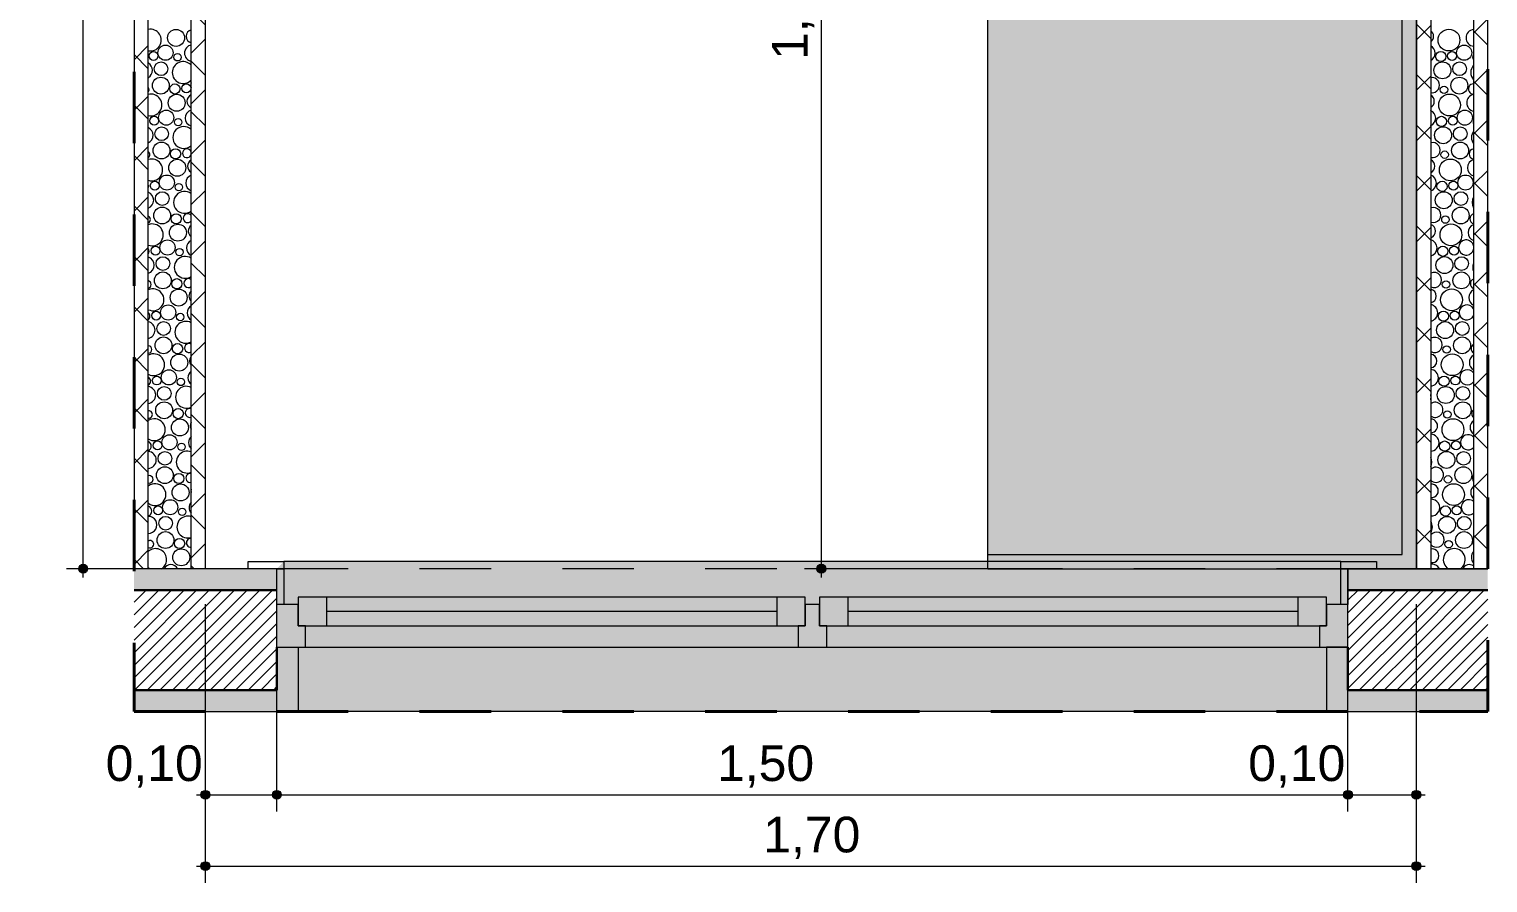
# Model space of a CAD drawing. Header units: metres. Extents: x -1.9 to 95.3, y -2.2 to 2.5.
# Drawn here: x 77.092 to 79.135, y -2.225 to -1.029 of the extents above; entities that cross this region are included whole.
import ezdxf

# ---------------------------------------------------------------- set-up
doc = ezdxf.new("R2010")
doc.units = ezdxf.units.M
doc.header["$MEASUREMENT"] = 0
doc.linetypes.add('Dashed', pattern=[0.035, 0.0225, -0.0125])
for name, color, linetype, lineweight in [('0_Caneta_No__1', 7, 'Continuous', 40), ('PAREDE CONSTRUIR_Caneta_No__10', 7, 'Continuous', 5), ('PAREDE CONSTRUIR_Caneta_No__241', 7, 'Continuous', 13), ('PAREDE CONSTRUIR_Caneta_No__255', 255, 'Continuous', 0), ('PAREDE CONSTRUIR_Caneta_No__3', 7, 'Continuous', 30), ('PAREDE CONSTRUIR_Caneta_No__83', 84, 'Continuous', 0), ('PAREDE CONSTRUIR_Caneta_No__91', 255, 'Continuous', 0)]:
    doc.layers.add(name, color=color, linetype=linetype, lineweight=lineweight)
for name, color, linetype, lineweight, true_color in [('0_Caneta_No__167', 7, 'Continuous', 0, 0x0035d5), ('0_Caneta_No__25', 7, 'Continuous', 13, 0x982312), ('LOUCAS-METAIS.ARQ_Caneta_No__13', 7, 'Continuous', 0, 0xaaaaaa), ('LOUCAS-METAIS.ARQ_Caneta_No__18', 7, 'Continuous', 0, 0xdfdfdf), ('PAREDE CONSTRUIR_Caneta_No__9', 7, 'Continuous', 9, 0x020202), ('PAREDE CONSTRUIR_Caneta_No__96', 7, 'Continuous', 0, 0xb6b6b6)]:
    doc.layers.add(name, color=color, linetype=linetype, lineweight=lineweight, true_color=true_color)
doc.styles.add('GENERATED_STYLE_1', font='arial.ttf')
doc.dimstyles.new('GENERATED_STYLE__1', dxfattribs={"dimtxt": 0.05, "dimasz": 0.02375, "dimexe": 0.18, "dimexo": 0.267183, "dimgap": 0, "dimtad": 1, "dimtih": 1, "dimtoh": 1, "dimzin": 0, "dimdsep": 46, "dimtxsty": 'GENERATED_STYLE_1', "dimblk": 'ARROWHEAD_11', "dimblk1": 'ARROWHEAD_11', "dimblk2": 'ARROWHEAD_11', "dimcen": 0.09, "dimclrd": 256, "dimclre": 256, "dimclrt": 256, "dimadec": 0, "dimazin": 0, "dimtfac": 1, "dimtdec": 4, "dimtmove": 0, "dimatfit": 3, "dimfxl": 0, "dimtolj": 1, "dimtzin": 0, "dimarcsym": 0})
doc.dimstyles.new('GENERATED_STYLE__2', dxfattribs={"dimtxt": 0.05, "dimasz": 0.02375, "dimexe": 0.18, "dimexo": 0.267183, "dimgap": 0, "dimtad": 1, "dimzin": 0, "dimdsep": 46, "dimtxsty": 'GENERATED_STYLE_1', "dimblk": 'ARROWHEAD_11', "dimblk1": 'ARROWHEAD_11', "dimblk2": 'ARROWHEAD_11', "dimcen": 0.09, "dimclrd": 256, "dimclre": 256, "dimclrt": 256, "dimadec": 0, "dimazin": 0, "dimtfac": 1, "dimtdec": 4, "dimtmove": 0, "dimatfit": 3, "dimfxl": 0, "dimtolj": 1, "dimtzin": 0, "dimarcsym": 0})
doc.dimstyles.new('GENERATED_STYLE__3', dxfattribs={"dimtxt": 0.05, "dimasz": 0.02375, "dimexe": 0.18, "dimexo": 0.267183, "dimgap": 0, "dimtad": 1, "dimzin": 0, "dimdsep": 46, "dimtxsty": 'GENERATED_STYLE_1', "dimblk": 'ARROWHEAD_11', "dimblk1": 'ARROWHEAD_11', "dimblk2": 'ARROWHEAD_11', "dimcen": 0.09, "dimclrd": 256, "dimclre": 256, "dimclrt": 256, "dimadec": 0, "dimazin": 0, "dimtfac": 1, "dimtdec": 4, "dimtmove": 0, "dimatfit": 3, "dimfxl": 0, "dimtolj": 1, "dimtzin": 0, "dimarcsym": 0})
pattern_1 = [(45, (78.162099, 0.063391), (-0.008838835, 0.008838835), [])]
pattern_2 = [(45, (78.1621, 0.06339), (-0.0353553, 0.0353553), []), (135, (78.1621, 0.06339), (0.0353553, 0.0353553), [])]

# ---------------------------------------------------------------- blocks, each defined once
blk = doc.blocks.new('*X271', base_point=(78.1621, 0.0634))
at = {"layer": 'PAREDE CONSTRUIR_Caneta_No__96', "color": 253, "linetype": 'Continuous', "lineweight": 0, "true_color": 0xb6b6b6}
for centre, radius in [((77.298, -1.0408), 0.0119), ((77.2665, -1.0661), 0.00627), ((77.2833, -1.0616), 0.0106), ((77.277, -1.0841), 0.00959), ((77.3002, -1.068), 0.00517), ((77.2767, -1.1077), 0.0118), ((77.2989, -1.1318), 0.0119), ((77.2965, -1.1124), 0.00715), ((77.3124, -1.1116), 0.00627), ((77.2843, -1.1526), 0.0106), ((77.2674, -1.157), 0.00627), ((77.3011, -1.159), 0.00517), ((77.2779, -1.1751), 0.00959), ((77.2776, -1.1987), 0.0118), ((77.2974, -1.2034), 0.00715), ((77.2998, -1.2228), 0.0119), ((77.2683, -1.248), 0.00627), ((77.2852, -1.2436), 0.0106), ((77.302, -1.25), 0.00517), ((77.2788, -1.2661), 0.00959), ((77.2786, -1.2897), 0.0118), ((77.3007, -1.3138), 0.0119), ((77.2983, -1.2944), 0.00715), ((77.2861, -1.3346), 0.0106), ((77.2693, -1.339), 0.00627), ((77.2797, -1.3571), 0.00959), ((77.303, -1.341), 0.00517), ((77.2795, -1.3807), 0.0118), ((77.2992, -1.3854), 0.00715), ((77.3017, -1.4048), 0.0119), ((77.2702, -1.43), 0.00627), ((77.287, -1.4256), 0.0106), ((77.3039, -1.432), 0.00517), ((77.2807, -1.4481), 0.00959), ((77.2804, -1.4717), 0.0118), ((77.3002, -1.4764), 0.00715), ((77.3026, -1.4958), 0.0119), ((77.288, -1.5166), 0.0106), ((77.2711, -1.521), 0.00627), ((77.2816, -1.5391), 0.00959), ((77.3048, -1.523), 0.00517), ((77.2813, -1.5627), 0.0118), ((77.3011, -1.5674), 0.00715), ((77.3035, -1.5868), 0.0119), ((77.2721, -1.612), 0.00627), ((77.2889, -1.6076), 0.0106), ((77.3057, -1.614), 0.00517), ((77.2825, -1.6301), 0.00959), ((77.2823, -1.6536), 0.0118), ((77.302, -1.6584), 0.00715), ((77.3044, -1.6778), 0.0119), ((77.2898, -1.6986), 0.0106), ((77.273, -1.703), 0.00627), ((77.2835, -1.7211), 0.00959), ((77.3067, -1.705), 0.00517), ((77.2832, -1.7446), 0.0118), ((77.303, -1.7494), 0.00715), ((77.3054, -1.7688), 0.0119)]:
    blk.add_circle(centre, radius, dxfattribs=at)
for centre, radius, start, end in [((77.2621, -1.0439), 0.0153, 259.2108, 100.7892), ((77.322, -1.0386), 0.00959, 106.7561, 253.2439), ((77.3217, -1.0622), 0.0118, 102.2509, 257.7491), ((77.253, -1.0863), 0.0119, 301.5706, 58.4294), ((77.308, -1.0894), 0.0153, 42.9102, 317.0899), ((77.2552, -1.1135), 0.00517, 320.9841, 39.0159), ((77.263, -1.1349), 0.0153, 255.6547, 104.3453), ((77.3229, -1.1296), 0.00959, 112.6414, 247.3587), ((77.3293, -1.1071), 0.0106, 161.1502, 198.8498), ((77.3226, -1.1532), 0.0118, 106.8916, 253.1084), ((77.2539, -1.1773), 0.0119, 296.4766, 63.5234), ((77.3089, -1.1804), 0.0153, 47.7897, 312.2103), ((77.2561, -1.2045), 0.00517, 306.7024, 53.2977), ((77.3133, -1.2025), 0.00627, 21.0769, 338.9231), ((77.2639, -1.2259), 0.0153, 252.0412, 107.9588), ((77.3238, -1.2206), 0.00959, 118.7915, 241.2085), ((77.3236, -1.2442), 0.0118, 111.6497, 248.3503), ((77.2524, -1.2489), 0.00715, 342.2243, 17.7758), ((77.2548, -1.2683), 0.0119, 291.5995, 68.4006), ((77.3098, -1.2714), 0.0153, 52.3175, 307.6825), ((77.257, -1.2955), 0.00517, 294.7301, 65.2699), ((77.2648, -1.3169), 0.0153, 248.3522, 111.6479), ((77.3143, -1.2935), 0.00627, 38.2578, 321.7422), ((77.3247, -1.3116), 0.00959, 125.3302, 234.6699), ((77.3245, -1.3352), 0.0118, 116.5705, 243.4295), ((77.2533, -1.3399), 0.00715, 325.3431, 34.6569), ((77.2557, -1.3593), 0.0119, 286.8819, 73.1182), ((77.3108, -1.3624), 0.0153, 56.5837, 303.4163), ((77.258, -1.3865), 0.00517, 283.8294, 76.1707), ((77.3152, -1.3845), 0.00627, 50.4042, 309.5958), ((77.2658, -1.4079), 0.0153, 244.5661, 115.4339), ((77.3257, -1.4026), 0.00959, 132.4503, 227.5497), ((77.2542, -1.4309), 0.00715, 313.8589, 46.1411), ((77.3254, -1.4262), 0.0118, 121.7132, 238.2868), ((77.2567, -1.4503), 0.0119, 282.2796, 77.7204), ((77.3117, -1.4534), 0.0153, 60.6496, 299.3504), ((77.3161, -1.4755), 0.00627, 60.6922, 299.3078), ((77.2589, -1.4775), 0.00517, 273.4236, 86.5764), ((77.2667, -1.4989), 0.0153, 240.657, 119.3431), ((77.3266, -1.4936), 0.00959, 140.499, 219.5011), ((77.3263, -1.5172), 0.0118, 127.1596, 232.8405), ((77.2552, -1.5219), 0.00715, 304.2773, 55.7228), ((77.2576, -1.5413), 0.0119, 277.7567, 82.2434), ((77.3126, -1.5444), 0.0153, 64.559, 295.441), ((77.2598, -1.5685), 0.00517, 263.1312, 96.8688), ((77.3171, -1.5665), 0.00627, 70.0235, 289.9766), ((77.2676, -1.5899), 0.0153, 236.5914, 123.4086), ((77.3275, -1.5846), 0.00959, 150.2589, 209.7411), ((77.2561, -1.6129), 0.00715, 295.6906, 64.3094), ((77.3273, -1.6081), 0.0118, 133.0319, 226.9681), ((77.2585, -1.6323), 0.0119, 273.282, 86.7181), ((77.3136, -1.6354), 0.0153, 68.3452, 291.6548), ((77.2607, -1.6595), 0.00517, 252.6079, 107.3922), ((77.318, -1.6575), 0.00627, 78.8271, 281.1729), ((77.2686, -1.6809), 0.0153, 232.3256, 127.6744), ((77.3285, -1.6756), 0.00959, 164.783, 195.217), ((77.3282, -1.6991), 0.0118, 139.5325, 220.4675), ((77.257, -1.7039), 0.00715, 287.6875, 72.3126), ((77.2594, -1.7233), 0.0119, 268.8273, 91.1728), ((77.3145, -1.7264), 0.0153, 72.0345, 287.9656), ((77.2617, -1.7505), 0.00517, 241.4306, 118.5695), ((77.2695, -1.7719), 0.0153, 302.017, 132.2017), ((77.3189, -1.7485), 0.00627, 87.369, 272.631), ((77.2695, -1.7719), 0.0153, 227.7984, 237.983), ((77.2908, -1.7896), 0.0106, 26.5467, 153.4533), ((77.3291, -1.7901), 0.0118, 147.0497, 153.3971)]:
    blk.add_arc(centre, radius, start, end, dxfattribs=at)
blk = doc.blocks.new('*X272', base_point=(78.1621, 0.0634))
at = {"layer": 'PAREDE CONSTRUIR_Caneta_No__96', "color": 253, "linetype": 'Continuous', "lineweight": 0, "true_color": 0xb6b6b6}
for centre, radius in [((79.0806, -1.0439), 0.0153), ((79.0691, -1.0669), 0.00715), ((79.085, -1.0661), 0.00627), ((79.1019, -1.0616), 0.0106), ((79.0715, -1.0863), 0.0119), ((79.0955, -1.0841), 0.00959), ((79.0952, -1.1077), 0.0118), ((79.0815, -1.1349), 0.0153), ((79.0737, -1.1135), 0.00517), ((79.1028, -1.1526), 0.0106), ((79.07, -1.1579), 0.00715), ((79.086, -1.157), 0.00627), ((79.0724, -1.1773), 0.0119), ((79.0964, -1.1751), 0.00959), ((79.0746, -1.2045), 0.00517), ((79.0962, -1.1987), 0.0118), ((79.0825, -1.2259), 0.0153), ((79.0709, -1.2489), 0.00715), ((79.0869, -1.248), 0.00627), ((79.1037, -1.2436), 0.0106), ((79.0733, -1.2683), 0.0119), ((79.0974, -1.2661), 0.00959), ((79.0971, -1.2897), 0.0118), ((79.0834, -1.3169), 0.0153), ((79.0756, -1.2955), 0.00517), ((79.0743, -1.3593), 0.0119), ((79.0719, -1.3399), 0.00715), ((79.0878, -1.339), 0.00627), ((79.0983, -1.3571), 0.00959), ((79.0765, -1.3865), 0.00517), ((79.098, -1.3807), 0.0118), ((79.0843, -1.4079), 0.0153), ((79.0728, -1.4309), 0.00715), ((79.0887, -1.43), 0.00627), ((79.0752, -1.4503), 0.0119), ((79.0992, -1.4481), 0.00959), ((79.099, -1.4717), 0.0118), ((79.0852, -1.4989), 0.0153), ((79.0774, -1.4775), 0.00517), ((79.0761, -1.5413), 0.0119), ((79.0737, -1.5219), 0.00715), ((79.0897, -1.521), 0.00627), ((79.1001, -1.5391), 0.00959), ((79.0999, -1.5627), 0.0118), ((79.0784, -1.5685), 0.00517), ((79.0862, -1.5899), 0.0153), ((79.0746, -1.6129), 0.00715), ((79.0906, -1.612), 0.00627), ((79.0771, -1.6323), 0.0119), ((79.1011, -1.6301), 0.00959), ((79.0793, -1.6595), 0.00517), ((79.1008, -1.6536), 0.0118), ((79.0871, -1.6809), 0.0153), ((79.078, -1.7233), 0.0119), ((79.0756, -1.7039), 0.00715), ((79.0915, -1.703), 0.00627), ((79.102, -1.7211), 0.00959), ((79.1017, -1.7446), 0.0118), ((79.0802, -1.7505), 0.00517)]:
    blk.add_circle(centre, radius, dxfattribs=at)
for centre, radius, start, end in [((79.0496, -1.0386), 0.00959, 304.7757, 55.2243), ((79.1165, -1.0408), 0.0119, 96.9793, 263.0207), ((79.0493, -1.0622), 0.0118, 298.9444, 61.0555), ((79.1265, -1.0894), 0.0153, 138.633, 221.367), ((79.1187, -1.068), 0.00517, 135.3459, 224.6541), ((79.0569, -1.1071), 0.0106, 260.0736, 99.9264), ((79.0505, -1.1296), 0.00959, 298.2746, 61.7253), ((79.1174, -1.1318), 0.0119, 101.492, 258.508), ((79.115, -1.1124), 0.00715, 89.6838, 270.3162), ((79.0502, -1.1532), 0.0118, 293.9281, 66.0719), ((79.1196, -1.159), 0.00517, 152.9592, 207.0407), ((79.1275, -1.1804), 0.0153, 144.1998, 215.8001), ((79.0578, -1.1981), 0.0106, 254.9586, 105.0414), ((79.1159, -1.2034), 0.00715, 97.133, 262.867), ((79.0514, -1.2206), 0.00959, 292.1499, 67.85), ((79.1183, -1.2228), 0.0119, 106.0783, 253.9217), ((79.0512, -1.2442), 0.0118, 289.1, 70.9), ((79.1284, -1.2714), 0.0153, 150.649, 209.351), ((79.0587, -1.2891), 0.0106, 249.7174, 110.2826), ((79.0524, -1.3116), 0.00959, 286.282, 73.718), ((79.1193, -1.3138), 0.0119, 110.7732, 249.2268), ((79.1169, -1.2944), 0.00715, 104.7063, 255.2937), ((79.0521, -1.3352), 0.0118, 284.4092, 75.5908), ((79.1047, -1.3346), 0.0106, 12.5067, 347.4933), ((79.1293, -1.3624), 0.0153, 158.781, 201.219), ((79.0597, -1.3801), 0.0106, 244.292, 115.708), ((79.1178, -1.3854), 0.00715, 112.5542, 247.4458), ((79.0533, -1.4026), 0.00959, 280.5852, 79.4147), ((79.1202, -1.4048), 0.0119, 115.6193, 244.3807), ((79.053, -1.4262), 0.0118, 279.8154, 80.1846), ((79.1056, -1.4256), 0.0106, 27.2351, 332.7649), ((79.0606, -1.4711), 0.0106, 238.606, 121.3939), ((79.1187, -1.4764), 0.00715, 120.8805, 239.1195), ((79.1302, -1.4534), 0.0153, 173.108, 186.8919), ((79.0542, -1.4936), 0.00959, 274.9928, 85.0071), ((79.1211, -1.4958), 0.0119, 120.6711, 239.3289), ((79.054, -1.5172), 0.0118, 275.2845, 84.7154), ((79.1065, -1.5166), 0.0106, 36.6783, 323.3217), ((79.0402, -1.5444), 0.0153, 345.3751, 14.6249), ((79.0615, -1.5621), 0.0106, 232.5511, 127.4489), ((79.1196, -1.5674), 0.00715, 130.0115, 229.9885), ((79.0551, -1.5846), 0.00959, 269.4479, 90.5521), ((79.1221, -1.5868), 0.0119, 126.0031, 233.9969), ((79.0549, -1.6081), 0.0118, 270.7867, 89.2133), ((79.1074, -1.6076), 0.0106, 44.3676, 315.6324), ((79.0412, -1.6354), 0.0153, 335.098, 24.902), ((79.0624, -1.6531), 0.0106, 225.9578, 134.0422), ((79.1206, -1.6584), 0.00715, 140.5909, 219.4091), ((79.0561, -1.6756), 0.00959, 263.8978, 96.1022), ((79.123, -1.6778), 0.0119, 131.7244, 228.2756), ((79.0558, -1.6991), 0.0118, 266.2937, 93.7063), ((79.1084, -1.6986), 0.0106, 51.1169, 308.8831), ((79.0421, -1.7264), 0.0153, 327.8285, 32.1715), ((79.0634, -1.7441), 0.0106, 218.5263, 141.4737), ((79.088, -1.7719), 0.0153, 302.017, 237.983), ((79.1215, -1.7494), 0.00715, 154.4654, 205.5346), ((79.057, -1.7666), 0.00959, 258.2894, 101.7106), ((79.1239, -1.7688), 0.0119, 138.0106, 221.9894), ((79.0567, -1.7901), 0.0118, 26.6029, 98.2222), ((79.1093, -1.7896), 0.0106, 57.2755, 153.4533)]:
    blk.add_arc(centre, radius, start, end, dxfattribs=at)
blk = doc.blocks.new('*D273', base_point=(78.1621, 0.0634))
at = {"layer": '0_Caneta_No__167', "linetype": 'Continuous', "lineweight": 0, "true_color": 0x0035d5}
for points in [[(78.1955, -0.2248), (78.196, -0.2272), (78.1973, -0.2293), (78.1993, -0.2306), (78.2017, -0.2311), (78.2041, -0.2306), (78.2062, -0.2293), (78.2075, -0.2272), (78.208, -0.2248), (78.2075, -0.2225), (78.2062, -0.2204), (78.2041, -0.2191), (78.2017, -0.2186), (78.1993, -0.2191), (78.1973, -0.2204), (78.196, -0.2225)], [(78.1955, -1.7848), (78.196, -1.7872), (78.1973, -1.7893), (78.1993, -1.7906), (78.2017, -1.7911), (78.2041, -1.7906), (78.2062, -1.7893), (78.2075, -1.7872), (78.208, -1.7848), (78.2075, -1.7825), (78.2062, -1.7804), (78.2041, -1.7791), (78.2017, -1.7786), (78.1993, -1.7791), (78.1973, -1.7804), (78.196, -1.7825)]]:
    blk.add_hatch(color=162, dxfattribs=at).paths.add_polyline_path(points)
at = {"layer": '0_Caneta_No__167', "color": 162, "linetype": 'Continuous', "lineweight": 0, "true_color": 0x0035d5}
for p, q in [((78.1955, -0.2248), (78.1783, -0.2248)), ((78.2017, -1.7786), (78.2017, -0.2311)), ((78.4689, -0.2248), (78.208, -0.2248)), ((78.1955, -1.7848), (78.1783, -1.7848)), ((78.2017, -1.7973), (78.2017, -1.7911)), ((78.4689, -1.7848), (78.208, -1.7848))]:
    blk.add_line(p, q, dxfattribs=at)
for centre in [(78.2017, -0.2248), (78.2017, -1.7848)]:
    blk.add_circle(centre, 0.00625, dxfattribs=at)
at = {"layer": '0_Caneta_No__167', "color": 162, "lineweight": 0, "true_color": 0x0035d5, "insert": (78.1917, -1.0716), "char_height": 0.05, "attachment_point": 7, "rotation": 90, "style": 'GENERATED_STYLE_1'}
blk.add_mtext('\\A1;{\\pql;\\fArial|b0|i0|c0|p0;\\W1.000000;1,56}', dxfattribs=at)
blk = doc.blocks.new('ARROWHEAD_11')
at = {"color": 0, "linetype": 'Continuous', "lineweight": 0}
blk.add_line((0, 0), (-1, 0), dxfattribs=at)
at = {"color": 0, "linetype": 'Continuous', "lineweight": 0, "const_width": 0.25, "flags": 128}
blk.add_lwpolyline([(-0.125, 0, 1), (0.125, 0, 1)], format="xyb", close=True, dxfattribs=at)
blk = doc.blocks.new('*D278', base_point=(78.1621, 0.0634))
at = {"layer": '0_Caneta_No__25', "linetype": 'Continuous', "lineweight": 13, "true_color": 0x982312}
for points in [[(77.1617, 1.9116), (77.1622, 1.9092), (77.1636, 1.9072), (77.1656, 1.9059), (77.168, 1.9054), (77.1704, 1.9059), (77.1724, 1.9072), (77.1738, 1.9092), (77.1742, 1.9116), (77.1738, 1.914), (77.1724, 1.9161), (77.1704, 1.9174), (77.168, 1.9179), (77.1656, 1.9174), (77.1636, 1.9161), (77.1622, 1.914)], [(77.1617, -1.7848), (77.1622, -1.7872), (77.1636, -1.7893), (77.1656, -1.7906), (77.168, -1.7911), (77.1704, -1.7906), (77.1724, -1.7893), (77.1738, -1.7872), (77.1742, -1.7848), (77.1738, -1.7825), (77.1724, -1.7804), (77.1704, -1.7791), (77.168, -1.7786), (77.1656, -1.7791), (77.1636, -1.7804), (77.1622, -1.7825)]]:
    blk.add_hatch(color=24, dxfattribs=at).paths.add_polyline_path(points)
at = {"layer": '0_Caneta_No__25', "color": 24, "linetype": 'Continuous', "lineweight": 13, "true_color": 0x982312}
for p, q in [((77.168, 1.9179), (77.168, 1.9241)), ((77.1617, 1.9116), (77.1445, 1.9116)), ((77.168, -1.7786), (77.168, 1.9054)), ((77.4352, 1.9116), (77.1742, 1.9116)), ((77.1617, -1.7848), (77.1445, -1.7848)), ((77.168, -1.7973), (77.168, -1.7911)), ((77.4352, -1.7848), (77.1742, -1.7848))]:
    blk.add_line(p, q, dxfattribs=at)
for centre in [(77.168, 1.9116), (77.168, -1.7848)]:
    blk.add_circle(centre, 0.00625, dxfattribs=at)
at = {"layer": '0_Caneta_No__25', "color": 24, "lineweight": 13, "true_color": 0x982312, "insert": (77.158, -0.0033), "char_height": 0.05, "attachment_point": 7, "rotation": 90, "style": 'GENERATED_STYLE_1'}
blk.add_mtext('\\A1;{\\pql;\\fArial|b0|i0|c0|p0;\\W1.000000;3,70}', dxfattribs=at)
blk = doc.blocks.new('*D279', base_point=(78.1621, 0.0634))
at = {"layer": '0_Caneta_No__25', "linetype": 'Continuous', "lineweight": 13, "true_color": 0x982312}
for points in [[(77.3329, -2.1016), (77.3334, -2.104), (77.3348, -2.106), (77.3368, -2.1074), (77.3392, -2.1078), (77.3416, -2.1074), (77.3436, -2.106), (77.345, -2.104), (77.3454, -2.1016), (77.345, -2.0992), (77.3436, -2.0972), (77.3416, -2.0958), (77.3392, -2.0953), (77.3368, -2.0958), (77.3348, -2.0972), (77.3334, -2.0992)], [(77.4329, -2.1016), (77.4334, -2.104), (77.4348, -2.106), (77.4368, -2.1074), (77.4392, -2.1078), (77.4416, -2.1074), (77.4436, -2.106), (77.445, -2.104), (77.4454, -2.1016), (77.445, -2.0992), (77.4436, -2.0972), (77.4416, -2.0958), (77.4392, -2.0953), (77.4368, -2.0958), (77.4348, -2.0972), (77.4334, -2.0992)]]:
    blk.add_hatch(color=24, dxfattribs=at).paths.add_polyline_path(points)
at = {"layer": '0_Caneta_No__25', "color": 24, "linetype": 'Continuous', "lineweight": 13, "true_color": 0x982312}
for p, q in [((77.3392, -2.0953), (77.3392, -1.8344)), ((77.3267, -2.1016), (77.3329, -2.1016)), ((77.3454, -2.1016), (77.4329, -2.1016)), ((77.3392, -2.125), (77.3392, -2.1078))]:
    blk.add_line(p, q, dxfattribs=at)
blk.add_circle((77.3392, -2.1016), 0.00625, dxfattribs=at)
at = {"layer": '0_Caneta_No__25', "color": 24, "lineweight": 13, "true_color": 0x982312, "insert": (77.1995, -2.0916), "char_height": 0.05, "attachment_point": 7, "style": 'GENERATED_STYLE_1'}
blk.add_mtext('\\A1;{\\pql;\\fArial|b0|i0|c0|p0;\\W1.000000;0,10}', dxfattribs=at)
blk = doc.blocks.new('*D280', base_point=(78.1621, 0.0634))
at = {"layer": '0_Caneta_No__25', "linetype": 'Continuous', "lineweight": 13, "true_color": 0x982312}
for points in [[(77.4329, -2.1016), (77.4334, -2.104), (77.4348, -2.106), (77.4368, -2.1074), (77.4392, -2.1078), (77.4416, -2.1074), (77.4436, -2.106), (77.445, -2.104), (77.4454, -2.1016), (77.445, -2.0992), (77.4436, -2.0972), (77.4416, -2.0958), (77.4392, -2.0953), (77.4368, -2.0958), (77.4348, -2.0972), (77.4334, -2.0992)], [(78.9329, -2.1016), (78.9334, -2.104), (78.9348, -2.106), (78.9368, -2.1074), (78.9392, -2.1078), (78.9416, -2.1074), (78.9436, -2.106), (78.945, -2.104), (78.9454, -2.1016), (78.945, -2.0992), (78.9436, -2.0972), (78.9416, -2.0958), (78.9392, -2.0953), (78.9368, -2.0958), (78.9348, -2.0972), (78.9334, -2.0992)]]:
    blk.add_hatch(color=24, dxfattribs=at).paths.add_polyline_path(points)
at = {"layer": '0_Caneta_No__25', "color": 24, "linetype": 'Continuous', "lineweight": 13, "true_color": 0x982312}
for p, q in [((77.4392, -2.0953), (77.4392, -1.8344)), ((77.4454, -2.1016), (78.9329, -2.1016)), ((77.4392, -2.125), (77.4392, -2.1078))]:
    blk.add_line(p, q, dxfattribs=at)
for centre in [(77.4392, -2.1016), (78.9392, -2.1016)]:
    blk.add_circle(centre, 0.00625, dxfattribs=at)
at = {"layer": '0_Caneta_No__25', "color": 24, "lineweight": 13, "true_color": 0x982312, "char_height": 0.05, "attachment_point": 7, "style": 'GENERATED_STYLE_1'}
for s, insert in [('\\A1;{\\pql;\\fArial|b0|i0|c0|p0;\\W1.000000;1,50}', (78.0557, -2.0916)), ('\\A1;{\\pql;\\fArial|b0|i0|c0|p0;\\W1.000000;0,10}', (78.7995, -2.0916))]:
    blk.add_mtext(s, dxfattribs=dict(at, insert=insert))
blk = doc.blocks.new('*D281', base_point=(78.1621, 0.0634))
at = {"layer": '0_Caneta_No__25', "linetype": 'Continuous', "lineweight": 13, "true_color": 0x982312}
for points in [[(78.9329, -2.1016), (78.9334, -2.104), (78.9348, -2.106), (78.9368, -2.1074), (78.9392, -2.1078), (78.9416, -2.1074), (78.9436, -2.106), (78.945, -2.104), (78.9454, -2.1016), (78.945, -2.0992), (78.9436, -2.0972), (78.9416, -2.0958), (78.9392, -2.0953), (78.9368, -2.0958), (78.9348, -2.0972), (78.9334, -2.0992)], [(79.0288, -2.1016), (79.0293, -2.104), (79.0306, -2.106), (79.0327, -2.1074), (79.035, -2.1078), (79.0374, -2.1074), (79.0395, -2.106), (79.0408, -2.104), (79.0413, -2.1016), (79.0408, -2.0992), (79.0395, -2.0972), (79.0374, -2.0958), (79.035, -2.0953), (79.0327, -2.0958), (79.0306, -2.0972), (79.0293, -2.0992)]]:
    blk.add_hatch(color=24, dxfattribs=at).paths.add_polyline_path(points)
at = {"layer": '0_Caneta_No__25', "color": 24, "linetype": 'Continuous', "lineweight": 13, "true_color": 0x982312}
for p, q in [((78.9392, -2.0953), (78.9392, -1.8344)), ((79.035, -2.0953), (79.035, -1.8344)), ((78.9454, -2.1016), (79.0288, -2.1016)), ((79.0413, -2.1016), (79.0475, -2.1016)), ((78.9392, -2.125), (78.9392, -2.1078)), ((79.035, -2.125), (79.035, -2.1078))]:
    blk.add_line(p, q, dxfattribs=at)
for centre in [(78.9392, -2.1016), (79.035, -2.1016)]:
    blk.add_circle(centre, 0.00625, dxfattribs=at)
blk = doc.blocks.new('*D282', base_point=(78.1621, 0.0634))
at = {"layer": '0_Caneta_No__25', "linetype": 'Continuous', "lineweight": 13, "true_color": 0x982312}
for points in [[(77.3329, -2.2016), (77.3334, -2.204), (77.3348, -2.206), (77.3368, -2.2073), (77.3392, -2.2078), (77.3416, -2.2073), (77.3436, -2.206), (77.345, -2.204), (77.3454, -2.2016), (77.345, -2.1992), (77.3436, -2.1971), (77.3416, -2.1958), (77.3392, -2.1953), (77.3368, -2.1958), (77.3348, -2.1971), (77.3334, -2.1992)], [(79.0288, -2.2016), (79.0293, -2.204), (79.0306, -2.206), (79.0327, -2.2073), (79.035, -2.2078), (79.0374, -2.2073), (79.0395, -2.206), (79.0408, -2.204), (79.0413, -2.2016), (79.0408, -2.1992), (79.0395, -2.1971), (79.0374, -2.1958), (79.035, -2.1953), (79.0327, -2.1958), (79.0306, -2.1971), (79.0293, -2.1992)]]:
    blk.add_hatch(color=24, dxfattribs=at).paths.add_polyline_path(points)
at = {"layer": '0_Caneta_No__25', "color": 24, "linetype": 'Continuous', "lineweight": 13, "true_color": 0x982312}
for p, q in [((77.3392, -2.1953), (77.3392, -1.9344)), ((79.035, -2.1953), (79.035, -1.9344)), ((77.3267, -2.2016), (77.3329, -2.2016)), ((77.3454, -2.2016), (79.0288, -2.2016)), ((79.0413, -2.2016), (79.0475, -2.2016)), ((77.3392, -2.225), (77.3392, -2.2078)), ((79.035, -2.225), (79.035, -2.2078))]:
    blk.add_line(p, q, dxfattribs=at)
for centre in [(77.3392, -2.2016), (79.035, -2.2016)]:
    blk.add_circle(centre, 0.00625, dxfattribs=at)
at = {"layer": '0_Caneta_No__25', "color": 24, "lineweight": 13, "true_color": 0x982312, "insert": (78.1204, -2.1916), "char_height": 0.05, "attachment_point": 7, "style": 'GENERATED_STYLE_1'}
blk.add_mtext('\\A1;{\\pql;\\fArial|b0|i0|c0|p0;\\W1.000000;1,70}', dxfattribs=at)

msp = doc.modelspace()

# ---------------------------------------------------------------- hatches: boundary and pattern name
at = {"layer": 'LOUCAS-METAIS.ARQ_Caneta_No__18', "linetype": 'Continuous', "lineweight": 0, "true_color": 0xdfdfdf}
for points in [[(79.015, -1.7648), (79.015, -0.6048), (78.435, -0.6049), (78.435, -1.7649)], [(79.035, -1.7648), (79.035, -0.6048), (79.015, -0.6048), (79.015, -1.7648)], [(78.435, -1.7849), (79.035, -1.7848), (79.035, -1.7648), (78.435, -1.7649)]]:
    msp.add_hatch(color=254, dxfattribs=at).paths.add_polyline_path(points)
at = {"layer": 'PAREDE CONSTRUIR_Caneta_No__241', "linetype": 'Continuous', "lineweight": 13}
h = msp.add_hatch(dxfattribs=at)
h.set_pattern_fill('common_brick_0015', style=0, pattern_type=2)
h.set_pattern_definition(pattern_1)
h.paths.add_polyline_path([(77.3392, -1.8148), (77.2392, -1.8148), (77.2392, -1.9548), (77.3392, -1.9548)])
h = msp.add_hatch(dxfattribs=at)
h.set_pattern_fill('common_brick_0015', style=0, pattern_type=2)
h.set_pattern_definition(pattern_1)
h.paths.add_polyline_path([(77.3392, -1.8148), (77.3392, -1.9548), (77.4392, -1.9548), (77.4392, -1.8948), (77.4392, -1.8348), (77.4392, -1.8148)])
h = msp.add_hatch(dxfattribs=at)
h.set_pattern_fill('common_brick_0015', style=0, pattern_type=2)
h.set_pattern_definition(pattern_1)
h.paths.add_polyline_path([(78.9392, -1.8348), (78.9392, -1.8948), (78.9392, -1.9548), (79.035, -1.9548), (79.035, -1.8148), (78.9392, -1.8148)])
h = msp.add_hatch(dxfattribs=at)
h.set_pattern_fill('common_brick_0015', style=0, pattern_type=2)
h.set_pattern_definition(pattern_1)
h.paths.add_polyline_path([(79.035, -1.9548), (79.135, -1.9548), (79.135, -1.8148), (79.035, -1.8148)])
at = {"layer": 'PAREDE CONSTRUIR_Caneta_No__255', "linetype": 'Continuous', "lineweight": 0}
for points in [[(78.9392, -1.8348), (78.9392, -1.7848), (78.9292, -1.7748), (77.4492, -1.7748), (77.4392, -1.7848), (77.4392, -1.8348)], [(77.4392, -1.8948), (77.4792, -1.8948), (77.4792, -1.8648), (77.4692, -1.8648), (77.4692, -1.8348), (77.4392, -1.8348)], [(77.4692, -1.8648), (77.5092, -1.8648), (77.5092, -1.8248), (77.4692, -1.8248)], [(77.5092, -1.8248), (77.5092, -1.8648), (77.4792, -1.8648), (77.4792, -1.8948), (78.1692, -1.8948), (78.1692, -1.8648), (78.1392, -1.8648), (78.1392, -1.8248)], [(77.5092, -1.8648), (78.1392, -1.8648), (78.1392, -1.8248), (77.5092, -1.8248)], [(78.1792, -1.8248), (78.1392, -1.8248), (78.1392, -1.8648), (78.1792, -1.8648)], [(78.1892, -1.8348), (78.1792, -1.8348), (78.1792, -1.8648), (78.1692, -1.8648), (78.1692, -1.8948), (78.1892, -1.8948)], [(78.1892, -1.8948), (78.2092, -1.8948), (78.2092, -1.8648), (78.1992, -1.8648), (78.1992, -1.8348), (78.1892, -1.8348)], [(78.1992, -1.8648), (78.2392, -1.8648), (78.2392, -1.8248), (78.1992, -1.8248)], [(78.2392, -1.8248), (78.2392, -1.8648), (78.2092, -1.8648), (78.2092, -1.8948), (78.8992, -1.8948), (78.8992, -1.8648), (78.8692, -1.8648), (78.8692, -1.8248)], [(78.2392, -1.8648), (78.8692, -1.8648), (78.8692, -1.8248), (78.2392, -1.8248)], [(78.9092, -1.8248), (78.8692, -1.8248), (78.8692, -1.8648), (78.9092, -1.8648)], [(78.9392, -1.8348), (78.9092, -1.8348), (78.9092, -1.8648), (78.8992, -1.8648), (78.8992, -1.8948), (78.9392, -1.8948)], [(77.4692, -1.8948), (77.4692, -1.9848), (78.9092, -1.9848), (78.9092, -1.8948)]]:
    msp.add_hatch(color=255, dxfattribs=at).paths.add_polyline_path(points)
at = {"layer": 'PAREDE CONSTRUIR_Caneta_No__83', "linetype": 'Continuous', "lineweight": 0}
h = msp.add_hatch(dxfattribs=at)
h.set_pattern_fill('Placomur_0015', color=84, style=0, pattern_type=2)
h.set_pattern_definition(pattern_2)
h.paths.add_polyline_path([(77.2592, 1.9116), (77.2392, 1.9116), (77.2392, -1.7848), (77.2592, -1.7848)])
h = msp.add_hatch(dxfattribs=at)
h.set_pattern_fill('Placomur_0015', color=84, style=0, pattern_type=2)
h.set_pattern_definition(pattern_2)
h.paths.add_polyline_path([(77.3392, -1.7848), (77.3392, 1.9116), (77.3192, 1.9116), (77.3192, -1.7848)])
h = msp.add_hatch(dxfattribs=at)
h.set_pattern_fill('Placomur_0015', color=84, style=0, pattern_type=2)
h.set_pattern_definition(pattern_2)
h.paths.add_polyline_path([(79.035, 1.9116), (79.035, -1.7848), (79.055, -1.7848), (79.055, 1.9116)])
h = msp.add_hatch(dxfattribs=at)
h.set_pattern_fill('Placomur_0015', color=84, style=0, pattern_type=2)
h.set_pattern_definition(pattern_2)
h.paths.add_polyline_path([(79.115, -1.7848), (79.135, -1.7848), (79.135, 1.9116), (79.115, 1.9116)])
at = {"layer": 'PAREDE CONSTRUIR_Caneta_No__91', "linetype": 'Continuous', "lineweight": 0}
for points in [[(77.3392, -1.7848), (77.2392, -1.7848), (77.2392, -1.8148), (77.3392, -1.8148)], [(77.3392, -1.8148), (77.4392, -1.8148), (77.4392, -1.7848), (77.3392, -1.7848)], [(79.035, -1.7848), (78.9392, -1.7848), (78.9392, -1.8148), (79.035, -1.8148)], [(79.035, -1.7848), (79.035, -1.8148), (79.135, -1.8148), (79.135, -1.7848)], [(77.4392, -1.9848), (77.4692, -1.9848), (77.4692, -1.8948), (77.4392, -1.8948), (77.4392, -1.9548)], [(78.9092, -1.9848), (78.9392, -1.9848), (78.9392, -1.9548), (78.9392, -1.8948), (78.9092, -1.8948)], [(77.2392, -1.9548), (77.2392, -1.9848), (77.3392, -1.9848), (77.3392, -1.9548)], [(77.3392, -1.9548), (77.3392, -1.9848), (77.4392, -1.9848), (77.4392, -1.9548)], [(79.035, -1.9548), (78.9392, -1.9548), (78.9392, -1.9848), (79.035, -1.9848)], [(79.035, -1.9548), (79.035, -1.9848), (79.135, -1.9848), (79.135, -1.9548)]]:
    msp.add_hatch(color=255, dxfattribs=at).paths.add_polyline_path(points)

# ---------------------------------------------------------------- linework, layer by layer
at = {"layer": '0_Caneta_No__1', "color": 7, "linetype": 'Dashed', "lineweight": 40}
msp.add_lwpolyline([(79.135, -1.9848), (79.135, 2.1116), (77.2392, 2.1116), (77.2392, -1.9848)], close=True, dxfattribs=at)
at = {"layer": 'LOUCAS-METAIS.ARQ_Caneta_No__13', "color": 253, "linetype": 'Continuous', "lineweight": 0, "true_color": 0xaaaaaa, "flags": 128}
for points in [[(78.435, -1.7649), (78.435, -0.6049), (78.435, 0.0951), (78.435, 0.1151)], [(79.015, -1.7648), (79.015, -0.6048), (79.015, 0.0952), (79.015, 0.1152)], [(79.035, -1.7848), (79.035, -1.7648), (79.035, -0.6048), (79.035, 0.0952), (79.035, 0.1152)], [(78.435, -1.7649), (79.015, -1.7648)], [(78.435, -1.7849), (78.435, -1.7649)], [(78.435, -1.7849), (79.035, -1.7848)]]:
    msp.add_lwpolyline(points, dxfattribs=at)
at = {"layer": 'PAREDE CONSTRUIR_Caneta_No__10', "color": 7, "linetype": 'Continuous', "lineweight": 5}
for p, q in [((77.3992, -1.7848), (77.3992, -1.7748)), ((77.3992, -1.7748), (77.4492, -1.7748)), ((77.4492, -1.7748), (77.4492, -1.7848)), ((78.9292, -1.7748), (78.9792, -1.7748)), ((78.9292, -1.7848), (78.9292, -1.7748)), ((78.9792, -1.7748), (78.9792, -1.7848)), ((77.4492, -1.7848), (77.3992, -1.7848)), ((77.4392, -1.8348), (77.4392, -1.7848)), ((77.4392, -1.7848), (77.4492, -1.7848)), ((77.4492, -1.7848), (77.4492, -1.8348)), ((78.9292, -1.8348), (78.9292, -1.7848)), ((78.9292, -1.7848), (78.9392, -1.7848)), ((78.9792, -1.7848), (78.9292, -1.7848)), ((78.9392, -1.7848), (78.9392, -1.8348)), ((77.4492, -1.8348), (77.4392, -1.8348)), ((78.9392, -1.8348), (78.9292, -1.8348))]:
    msp.add_line(p, q, dxfattribs=at)
at = {"layer": 'PAREDE CONSTRUIR_Caneta_No__241', "color": 7, "linetype": 'Continuous', "lineweight": 13}
for p, q in [((77.2592, -1.7848), (77.2592, 1.9116)), ((77.3192, -1.7848), (77.3192, 1.9116)), ((79.055, 1.9116), (79.055, -1.7848)), ((79.115, 1.9116), (79.115, -1.7848)), ((77.4392, -1.7848), (77.3992, -1.7848)), ((77.4392, -1.7848), (77.3992, -1.7848)), ((77.4392, -1.8148), (77.4392, -1.7848)), ((77.4392, -1.8148), (77.4392, -1.7848)), ((78.9792, -1.7848), (78.9392, -1.7848)), ((78.9392, -1.8148), (78.9392, -1.7848)), ((78.9392, -1.8148), (78.9392, -1.7848)), ((78.9792, -1.7848), (78.9392, -1.7848)), ((77.4392, -1.8348), (77.4392, -1.8148)), ((77.4392, -1.8348), (77.4392, -1.8148)), ((78.9392, -1.8348), (78.9392, -1.8148)), ((78.9392, -1.8348), (78.9392, -1.8148)), ((77.4392, -1.8948), (77.4392, -1.8348)), ((77.4392, -1.8948), (77.4392, -1.8348)), ((78.9392, -1.8948), (78.9392, -1.8348)), ((78.9392, -1.8948), (78.9392, -1.8348)), ((77.4392, -1.8948), (77.4692, -1.8948)), ((77.4692, -1.8948), (77.4692, -1.9848)), ((77.4692, -1.8948), (77.4692, -1.9848)), ((78.9092, -1.8948), (78.9092, -1.9848)), ((78.9392, -1.8948), (78.9092, -1.8948)), ((78.9092, -1.8948), (78.9092, -1.9848)), ((77.4392, -1.9848), (77.4692, -1.9848)), ((77.4392, -1.9848), (77.4692, -1.9848)), ((78.9392, -1.9848), (78.9092, -1.9848)), ((78.9392, -1.9848), (78.9092, -1.9848))]:
    msp.add_line(p, q, dxfattribs=at)
for points in [[(77.2392, 1.9116), (77.2392, -1.7848)], [(77.3392, -1.7848), (77.3392, 1.9116)], [(79.035, 1.9116), (79.035, -1.7848)], [(79.135, -1.7848), (79.135, 1.9116)], [(77.2592, -1.7848), (77.2392, -1.7848)], [(77.3392, -1.7848), (77.2392, -1.7848)], [(77.3192, -1.7848), (77.2592, -1.7848)], [(77.3392, -1.7848), (77.3192, -1.7848)], [(77.4392, -1.7848), (77.3392, -1.7848)], [(79.035, -1.7848), (78.9392, -1.7848)], [(79.135, -1.7848), (79.035, -1.7848)], [(79.035, -1.7848), (79.055, -1.7848)], [(79.055, -1.7848), (79.115, -1.7848)], [(79.115, -1.7848), (79.135, -1.7848)], [(77.2392, -1.9848), (77.3392, -1.9848)], [(77.3392, -1.9848), (77.4392, -1.9848)], [(78.9392, -1.9848), (79.035, -1.9848)], [(79.035, -1.9848), (79.135, -1.9848)]]:
    msp.add_lwpolyline(points, dxfattribs=at)
at = {"layer": 'PAREDE CONSTRUIR_Caneta_No__3', "color": 7, "linetype": 'Continuous', "lineweight": 30}
for p, q in [((77.3392, -1.8148), (77.2392, -1.8148)), ((77.4392, -1.8148), (77.3392, -1.8148)), ((79.035, -1.8148), (78.9392, -1.8148)), ((79.135, -1.8148), (79.035, -1.8148)), ((77.4392, -1.9548), (77.4392, -1.8948)), ((78.9392, -1.9548), (78.9392, -1.8948)), ((77.2392, -1.9548), (77.3392, -1.9548)), ((77.3392, -1.9548), (77.4392, -1.9548)), ((78.9392, -1.9548), (79.035, -1.9548)), ((79.035, -1.9548), (79.135, -1.9548))]:
    msp.add_line(p, q, dxfattribs=at)
at = {"layer": 'PAREDE CONSTRUIR_Caneta_No__9', "color": 18, "linetype": 'Continuous', "lineweight": 9, "true_color": 0x020202}
for p, q in [((78.9292, -1.7748), (77.4492, -1.7748)), ((77.4692, -1.8348), (77.4392, -1.8348)), ((77.5092, -1.8248), (77.4692, -1.8248)), ((77.4692, -1.8248), (77.4692, -1.8648)), ((77.4692, -1.8648), (77.4692, -1.8348)), ((78.1392, -1.8248), (77.5092, -1.8248)), ((77.5092, -1.8648), (77.5092, -1.8248)), ((78.1392, -1.8248), (77.5092, -1.8248)), ((78.1792, -1.8248), (78.1392, -1.8248)), ((78.1392, -1.8248), (78.1392, -1.8648)), ((78.1792, -1.8648), (78.1792, -1.8248)), ((78.1892, -1.8348), (78.1792, -1.8348)), ((78.1792, -1.8348), (78.1792, -1.8648)), ((78.1992, -1.8348), (78.1892, -1.8348)), ((78.2392, -1.8248), (78.1992, -1.8248)), ((78.1992, -1.8248), (78.1992, -1.8648)), ((78.1992, -1.8648), (78.1992, -1.8348)), ((78.8692, -1.8248), (78.2392, -1.8248)), ((78.2392, -1.8648), (78.2392, -1.8248)), ((78.8692, -1.8248), (78.2392, -1.8248)), ((78.9092, -1.8248), (78.8692, -1.8248)), ((78.8692, -1.8248), (78.8692, -1.8648)), ((78.9092, -1.8648), (78.9092, -1.8248)), ((78.9392, -1.8348), (78.9092, -1.8348)), ((78.9092, -1.8348), (78.9092, -1.8648)), ((78.1392, -1.8448), (77.5092, -1.8448)), ((78.8692, -1.8448), (78.2392, -1.8448)), ((77.4792, -1.8648), (77.4692, -1.8648)), ((77.4692, -1.8648), (77.5092, -1.8648)), ((77.4792, -1.8948), (77.4792, -1.8648)), ((77.5092, -1.8648), (78.1392, -1.8648)), ((78.1392, -1.8648), (78.1792, -1.8648)), ((78.1792, -1.8648), (78.1692, -1.8648)), ((78.1692, -1.8648), (78.1692, -1.8948)), ((78.2092, -1.8648), (78.1992, -1.8648)), ((78.1992, -1.8648), (78.2392, -1.8648)), ((78.2092, -1.8948), (78.2092, -1.8648)), ((78.2392, -1.8648), (78.8692, -1.8648)), ((78.8692, -1.8648), (78.9092, -1.8648)), ((78.9092, -1.8648), (78.8992, -1.8648)), ((78.8992, -1.8648), (78.8992, -1.8948)), ((77.4392, -1.8948), (77.4792, -1.8948)), ((77.4792, -1.8948), (78.1692, -1.8948)), ((78.1692, -1.8948), (78.1892, -1.8948)), ((78.1892, -1.8948), (78.2092, -1.8948)), ((78.2092, -1.8948), (78.8992, -1.8948)), ((78.8992, -1.8948), (78.9392, -1.8948)), ((78.9092, -1.9848), (77.4692, -1.9848))]:
    msp.add_line(p, q, dxfattribs=at)
at = {"layer": 'PAREDE CONSTRUIR_Caneta_No__9', "color": 18, "linetype": 'Dashed', "lineweight": 9, "true_color": 0x020202}
msp.add_line((78.9392, -1.7848), (77.4392, -1.7848), dxfattribs=at)

# ---------------------------------------------------------------- block references
at = {"layer": 'PAREDE CONSTRUIR_Caneta_No__96', "color": 253, "linetype": 'Continuous', "lineweight": 0, "true_color": 0xb6b6b6}
for name in ['*X271', '*X272']:
    msp.add_blockref(name, (78.1621, 0.0634), dxfattribs=at)

# ---------------------------------------------------------------- dimensions: what is measured, and where the dimension line sits
at = {"color": 24, "linetype": 'Continuous', "lineweight": 13, "true_color": 0x982312}
dim = msp.add_linear_dim(base=(77.168, 1.9116), p1=(77.3392, -1.7848), p2=(77.3557, 1.9116), angle=90, dimstyle='GENERATED_STYLE__2', dxfattribs=at)
dim.commit()
dim.dimension.update_dxf_attribs({"geometry": '*D278', "text_midpoint": (77.133, 0.0614), "dimtype": 160, "text_rotation": 90})
at = {"color": 162, "linetype": 'Continuous', "lineweight": 0, "true_color": 0x0035d5}
dim = msp.add_linear_dim(base=(78.2017, -0.2248), p1=(79.055, -1.7848), p2=(78.2196, -0.2248), angle=90, dimstyle='GENERATED_STYLE__3', dxfattribs=at)
dim.commit()
dim.dimension.update_dxf_attribs({"geometry": '*D273', "text_midpoint": (78.1667, -1.0069), "dimtype": 160, "text_rotation": 90})
at = {"color": 24, "linetype": 'Continuous', "lineweight": 13, "true_color": 0x982312}
for base, p1, p2, picture, middle in [((77.4392, -2.1016), (77.3392, -1.7848), (77.4392, -1.9848), '*D279', (77.2642, -2.0666)), ((79.035, -2.2016), (77.3392, -1.7848), (79.035, -1.7848), '*D282', (78.1851, -2.1666)), ((79.035, -2.1016), (78.9392, -1.8648), (79.035, -1.7848), '*D281', (78.8642, -2.0666)), ((78.9392, -2.1016), (77.4392, -1.9848), (78.9392, -1.8648), '*D280', (78.1205, -2.0666))]:
    dim = msp.add_linear_dim(base=base, p1=p1, p2=p2, dimstyle='GENERATED_STYLE__1', dxfattribs=at)
    dim.commit()
    dim.dimension.update_dxf_attribs({"geometry": picture, "text_midpoint": middle, "dimtype": 160})

doc.saveas('drawing.dxf')
